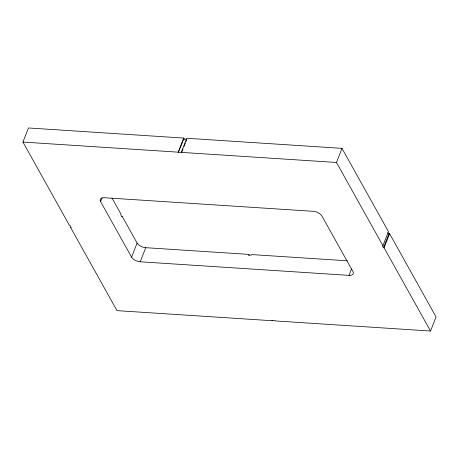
<?xml version="1.0" encoding="UTF-8"?>
<svg xmlns="http://www.w3.org/2000/svg" width="459" height="459" viewBox="0 0 459 459"><rect width="100%" height="100%" fill="white"/><g stroke="black" fill="none" stroke-linecap="round" stroke-linejoin="round"><path stroke-width="0.69" d="M388.199 233.608L389.616 233.7L436.05 316.928L430.525 331.031L275.325 320.933L275.09 320.514L271.957 320.307L272.193 320.726L116.993 310.634L70.56 227.406L71.185 227.446L70.009 225.34L69.384 225.3L22.95 142.072L28.475 127.969L183.675 138.067L184.369 139.312M100.544 201.535A7.051 3.609 21.4 0 1 104.463 197.731L313.273 211.312A7.051 3.609 21.4 0 1 321.897 215.937L352.931 271.562A7.051 3.609 21.4 0 1 349.012 275.371L140.202 261.785A7.051 3.609 21.4 0 1 131.578 257.16L100.544 201.535L102.053 197.691M131.578 257.16L137.103 243.063L122.174 216.304L121.956 216.866L120.78 214.76L120.998 214.198L111.973 198.018M430.525 331.031L384.091 247.803L383.46 247.762L382.29 245.651L382.915 245.697L388.44 231.594L342.007 148.366L186.807 138.274L181.282 152.371L181.517 152.79L178.385 152.589L178.149 152.164L183.675 138.067M178.385 152.589L183.686 139.054L186.824 139.255M181.77 152.147L183.032 148.923M184.042 146.346L185.304 143.122M185.809 141.837L186.572 139.903M140.202 261.785L145.727 247.688L248.566 254.378L249.26 255.617M248.566 254.378L248.342 254.94L251.48 255.141L251.698 254.579L347.394 260.804M382.915 245.697L336.481 162.469L342.007 148.366M349.012 275.371L351.525 268.957M383.46 247.762L388.767 234.222L387.884 232.644M384.091 247.803L389.616 233.7M22.95 142.072L178.149 152.164M181.282 152.371L336.481 162.469M145.727 247.688A7.051 3.609 21.4 0 1 137.103 243.063"/></g></svg>
